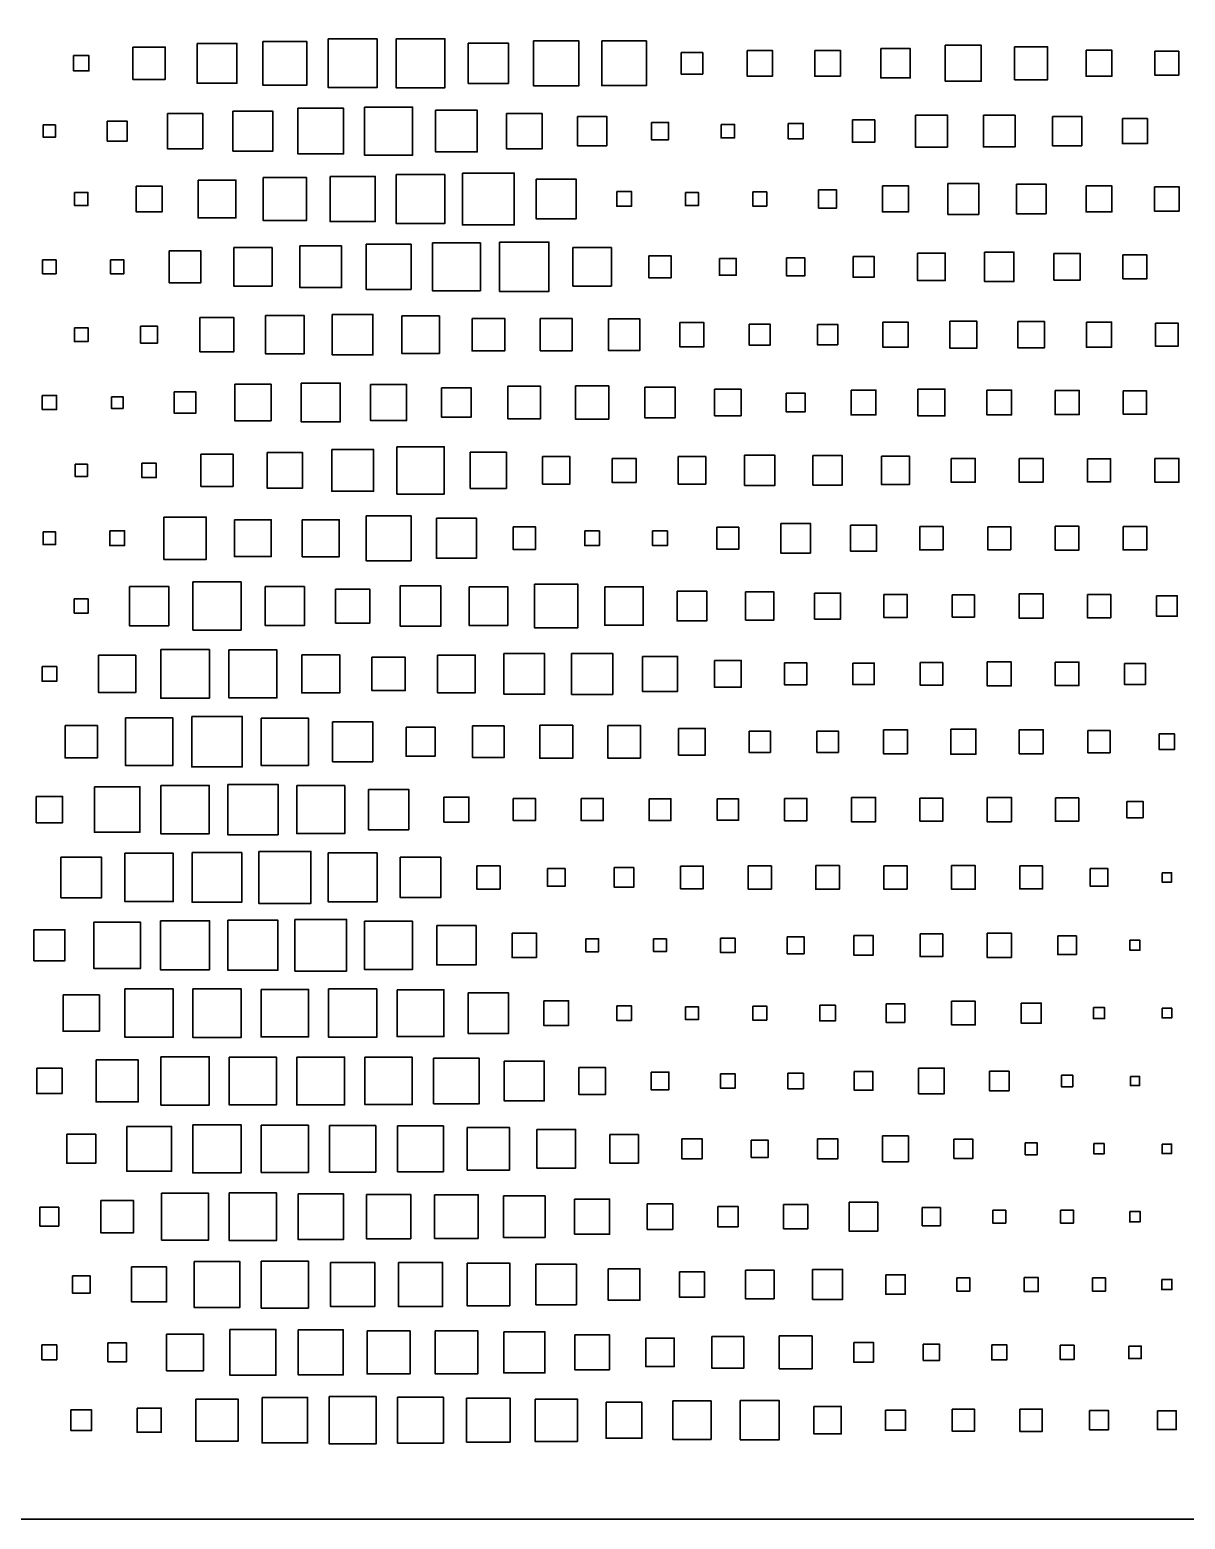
# Model space of a CAD drawing. Header units: inches. Extents: x 0 to 29.7, y -29.7 to 0.
# Drawn here: x 8.19 to 19.67, y -29.7 to -14.9 of the extents above; entities that cross this region are included whole.
import ezdxf

# ---------------------------------------------------------------- set-up
doc = ezdxf.new("R2010")
doc.units = ezdxf.units.IN
doc.header["$MEASUREMENT"] = 0
doc.layers.add('Layer 1', color=7, linetype='Continuous')

# ---------------------------------------------------------------- blocks, each defined once
blk = doc.blocks.new('block 2')
at = {"layer": 'Layer 1', "color": 7, "lineweight": 35}
for points in [[(9.214, -15.075), (9.536, -15.075), (9.536, -15.397), (9.214, -15.397), (9.214, -15.075)], [(9.851, -15.038), (10.247, -15.038), (10.247, -15.434), (9.851, -15.434), (9.851, -15.038)], [(10.505, -15.018), (10.941, -15.018), (10.941, -15.454), (10.505, -15.454), (10.505, -15.018)], [(11.155, -14.994), (11.639, -14.994), (11.639, -15.478), (11.155, -15.478), (11.155, -14.994)], [(11.828, -14.993), (12.314, -14.993), (12.314, -15.479), (11.828, -15.479), (11.828, -14.993)], [(12.545, -15.036), (12.945, -15.036), (12.945, -15.436), (12.545, -15.436), (12.545, -15.036)], [(13.195, -15.012), (13.643, -15.012), (13.643, -15.46), (13.195, -15.46), (13.195, -15.012)], [(13.871, -15.014), (14.315, -15.014), (14.315, -15.458), (13.871, -15.458), (13.871, -15.014)], [(16.643, -15.09), (16.936, -15.09), (16.936, -15.382), (16.643, -15.382), (16.643, -15.09)], [(17.284, -15.057), (17.642, -15.057), (17.642, -15.415), (17.284, -15.415), (17.284, -15.057)], [(17.973, -15.072), (18.301, -15.072), (18.301, -15.4), (17.973, -15.4), (17.973, -15.072)], [(8.625, -15.16), (8.777, -15.16), (8.777, -15.312), (8.625, -15.312), (8.625, -15.16)], [(14.66, -15.129), (14.874, -15.129), (14.874, -15.343), (14.66, -15.343), (14.66, -15.129)], [(15.315, -15.109), (15.568, -15.109), (15.568, -15.363), (15.315, -15.363), (15.315, -15.109)], [(15.987, -15.108), (16.243, -15.108), (16.243, -15.364), (15.987, -15.364), (15.987, -15.108)], [(18.682, -15.107), (18.94, -15.107), (18.94, -15.365), (18.682, -15.365), (18.682, -15.107)], [(19.366, -15.117), (19.604, -15.117), (19.604, -15.355), (19.366, -15.355), (19.366, -15.117)], [(10.853, -15.683), (11.307, -15.683), (11.307, -16.137), (10.853, -16.137), (10.853, -15.683)], [(11.515, -15.671), (11.993, -15.671), (11.993, -16.149), (11.515, -16.149), (11.515, -15.671)], [(8.959, -15.811), (9.157, -15.811), (9.157, -16.009), (8.959, -16.009), (8.959, -15.811)], [(9.556, -15.734), (9.907, -15.734), (9.907, -16.085), (9.556, -16.085), (9.556, -15.734)], [(10.207, -15.712), (10.604, -15.712), (10.604, -16.108), (10.207, -16.108), (10.207, -15.712)], [(12.221, -15.703), (12.635, -15.703), (12.635, -16.117), (12.221, -16.117), (12.221, -15.703)], [(12.926, -15.734), (13.278, -15.734), (13.278, -16.086), (12.926, -16.086), (12.926, -15.734)], [(13.63, -15.764), (13.921, -15.764), (13.921, -16.055), (13.63, -16.055), (13.63, -15.764)], [(14.364, -15.824), (14.536, -15.824), (14.536, -15.996), (14.364, -15.996), (14.364, -15.824)], [(16.361, -15.799), (16.583, -15.799), (16.583, -16.021), (16.361, -16.021), (16.361, -15.799)], [(16.987, -15.751), (17.305, -15.751), (17.305, -16.069), (16.987, -16.069), (16.987, -15.751)], [(17.663, -15.753), (17.977, -15.753), (17.977, -16.067), (17.663, -16.067), (17.663, -15.753)], [(18.348, -15.764), (18.64, -15.764), (18.64, -16.056), (18.348, -16.056), (18.348, -15.764)], [(19.044, -15.786), (19.292, -15.786), (19.292, -16.034), (19.044, -16.034), (19.044, -15.786)], [(8.323, -15.849), (8.444, -15.849), (8.444, -15.971), (8.323, -15.971), (8.323, -15.849)], [(15.057, -15.843), (15.191, -15.843), (15.191, -15.977), (15.057, -15.977), (15.057, -15.843)], [(15.723, -15.834), (15.873, -15.834), (15.873, -15.985), (15.723, -15.985), (15.723, -15.834)], [(9.861, -16.396), (10.237, -16.396), (10.237, -16.772), (9.861, -16.772), (9.861, -16.396)], [(10.509, -16.37), (10.937, -16.37), (10.937, -16.798), (10.509, -16.798), (10.509, -16.37)], [(11.173, -16.36), (11.621, -16.36), (11.621, -16.808), (11.173, -16.808), (11.173, -16.36)], [(11.829, -16.342), (12.313, -16.342), (12.313, -16.826), (11.829, -16.826), (11.829, -16.342)], [(12.487, -16.326), (13.003, -16.326), (13.003, -16.842), (12.487, -16.842), (12.487, -16.326)], [(13.221, -16.386), (13.617, -16.386), (13.617, -16.782), (13.221, -16.782), (13.221, -16.386)], [(8.635, -16.518), (8.767, -16.518), (8.767, -16.65), (8.635, -16.65), (8.635, -16.518)], [(9.247, -16.456), (9.503, -16.456), (9.503, -16.712), (9.247, -16.712), (9.247, -16.456)], [(14.02, -16.51), (14.167, -16.51), (14.167, -16.657), (14.02, -16.657), (14.02, -16.51)], [(14.702, -16.519), (14.832, -16.519), (14.832, -16.649), (14.702, -16.649), (14.702, -16.519)], [(15.371, -16.514), (15.511, -16.514), (15.511, -16.654), (15.371, -16.654), (15.371, -16.514)], [(16.025, -16.494), (16.205, -16.494), (16.205, -16.674), (16.025, -16.674), (16.025, -16.494)], [(16.66, -16.454), (16.919, -16.454), (16.919, -16.713), (16.66, -16.713), (16.66, -16.454)], [(17.31, -16.431), (17.616, -16.431), (17.616, -16.737), (17.31, -16.737), (17.31, -16.431)], [(17.99, -16.436), (18.285, -16.436), (18.285, -16.731), (17.99, -16.731), (17.99, -16.436)], [(18.683, -16.455), (18.94, -16.455), (18.94, -16.713), (18.683, -16.713), (18.683, -16.455)], [(19.363, -16.462), (19.607, -16.462), (19.607, -16.706), (19.363, -16.706), (19.363, -16.462)], [(12.857, -17.013), (13.347, -17.013), (13.347, -17.503), (12.857, -17.503), (12.857, -17.013)], [(9.574, -17.1), (9.89, -17.1), (9.89, -17.416), (9.574, -17.416), (9.574, -17.1)], [(10.215, -17.067), (10.597, -17.067), (10.597, -17.449), (10.215, -17.449), (10.215, -17.067)], [(10.873, -17.051), (11.287, -17.051), (11.287, -17.465), (10.873, -17.465), (10.873, -17.051)], [(11.53, -17.034), (11.978, -17.034), (11.978, -17.482), (11.53, -17.482), (11.53, -17.034)], [(12.19, -17.02), (12.666, -17.02), (12.666, -17.496), (12.19, -17.496), (12.19, -17.02)], [(13.585, -17.067), (13.967, -17.067), (13.967, -17.449), (13.585, -17.449), (13.585, -17.067)], [(14.34, -17.148), (14.56, -17.148), (14.56, -17.368), (14.34, -17.368), (14.34, -17.148)], [(16.368, -17.154), (16.576, -17.154), (16.576, -17.362), (16.368, -17.362), (16.368, -17.154)], [(17.009, -17.121), (17.283, -17.121), (17.283, -17.395), (17.009, -17.395), (17.009, -17.121)], [(17.674, -17.112), (17.966, -17.112), (17.966, -17.404), (17.674, -17.404), (17.674, -17.112)], [(18.363, -17.127), (18.625, -17.127), (18.625, -17.389), (18.363, -17.389), (18.363, -17.127)], [(19.049, -17.139), (19.287, -17.139), (19.287, -17.377), (19.049, -17.377), (19.049, -17.139)], [(8.316, -17.19), (8.451, -17.19), (8.451, -17.326), (8.316, -17.326), (8.316, -17.19)], [(8.99, -17.19), (9.125, -17.19), (9.125, -17.326), (8.99, -17.326), (8.99, -17.19)], [(15.04, -17.174), (15.208, -17.174), (15.208, -17.342), (15.04, -17.342), (15.04, -17.174)], [(15.708, -17.168), (15.888, -17.168), (15.888, -17.348), (15.708, -17.348), (15.708, -17.168)], [(10.532, -17.741), (10.914, -17.741), (10.914, -18.123), (10.532, -18.123), (10.532, -17.741)], [(11.195, -17.73), (11.599, -17.73), (11.599, -18.134), (11.195, -18.134), (11.195, -17.73)], [(11.884, -17.745), (12.258, -17.745), (12.258, -18.119), (11.884, -18.119), (11.884, -17.745)], [(8.633, -17.864), (8.769, -17.864), (8.769, -18), (8.633, -18), (8.633, -17.864)], [(9.291, -17.848), (9.459, -17.848), (9.459, -18.016), (9.291, -18.016), (9.291, -17.848)], [(9.88, -17.763), (10.218, -17.763), (10.218, -18.101), (9.88, -18.101), (9.88, -17.763)], [(12.583, -17.77), (12.907, -17.77), (12.907, -18.094), (12.583, -18.094), (12.583, -17.77)], [(13.26, -17.773), (13.578, -17.773), (13.578, -18.091), (13.26, -18.091), (13.26, -17.773)], [(13.937, -17.775), (14.25, -17.775), (14.25, -18.088), (13.937, -18.088), (13.937, -17.775)], [(14.647, -17.812), (14.887, -17.812), (14.887, -18.052), (14.647, -18.052), (14.647, -17.812)], [(15.337, -17.828), (15.545, -17.828), (15.545, -18.036), (15.337, -18.036), (15.337, -17.828)], [(16.014, -17.831), (16.216, -17.831), (16.216, -18.033), (16.014, -18.033), (16.014, -17.831)], [(16.664, -17.807), (16.914, -17.807), (16.914, -18.057), (16.664, -18.057), (16.664, -17.807)], [(17.329, -17.798), (17.598, -17.798), (17.598, -18.066), (17.329, -18.066), (17.329, -17.798)], [(18.006, -17.801), (18.269, -17.801), (18.269, -18.063), (18.006, -18.063), (18.006, -17.801)], [(18.686, -17.807), (18.936, -17.807), (18.936, -18.057), (18.686, -18.057), (18.686, -17.807)], [(19.372, -17.818), (19.599, -17.818), (19.599, -18.046), (19.372, -18.046), (19.372, -17.818)], [(10.225, -18.425), (10.587, -18.425), (10.587, -18.787), (10.225, -18.787), (10.225, -18.425)], [(10.887, -18.413), (11.273, -18.413), (11.273, -18.799), (10.887, -18.799), (10.887, -18.413)], [(11.575, -18.427), (11.933, -18.427), (11.933, -18.785), (11.575, -18.785), (11.575, -18.427)], [(12.281, -18.459), (12.574, -18.459), (12.574, -18.753), (12.281, -18.753), (12.281, -18.459)], [(12.94, -18.444), (13.264, -18.444), (13.264, -18.768), (12.94, -18.768), (12.94, -18.444)], [(13.61, -18.441), (13.941, -18.441), (13.941, -18.771), (13.61, -18.771), (13.61, -18.441)], [(14.298, -18.454), (14.602, -18.454), (14.602, -18.758), (14.298, -18.758), (14.298, -18.454)], [(14.993, -18.475), (15.255, -18.475), (15.255, -18.737), (14.993, -18.737), (14.993, -18.475)], [(16.349, -18.483), (16.595, -18.483), (16.595, -18.729), (16.349, -18.729), (16.349, -18.483)], [(17.012, -18.472), (17.28, -18.472), (17.28, -18.74), (17.012, -18.74), (17.012, -18.472)], [(17.697, -18.483), (17.943, -18.483), (17.943, -18.729), (17.697, -18.729), (17.697, -18.483)], [(18.374, -18.486), (18.614, -18.486), (18.614, -18.726), (18.374, -18.726), (18.374, -18.486)], [(19.052, -18.49), (19.284, -18.49), (19.284, -18.722), (19.052, -18.722), (19.052, -18.49)], [(8.313, -18.535), (8.455, -18.535), (8.455, -18.677), (8.313, -18.677), (8.313, -18.535)], [(9, -18.548), (9.116, -18.548), (9.116, -18.664), (9, -18.664), (9, -18.548)], [(9.625, -18.499), (9.839, -18.499), (9.839, -18.713), (9.625, -18.713), (9.625, -18.499)], [(15.704, -18.512), (15.892, -18.512), (15.892, -18.7), (15.704, -18.7), (15.704, -18.512)], [(11.189, -19.072), (11.605, -19.072), (11.605, -19.488), (11.189, -19.488), (11.189, -19.072)], [(11.836, -19.045), (12.306, -19.045), (12.306, -19.515), (11.836, -19.515), (11.836, -19.045)], [(8.64, -19.219), (8.762, -19.219), (8.762, -19.341), (8.64, -19.341), (8.64, -19.219)], [(9.304, -19.209), (9.446, -19.209), (9.446, -19.351), (9.304, -19.351), (9.304, -19.209)], [(9.889, -19.12), (10.209, -19.12), (10.209, -19.44), (9.889, -19.44), (9.889, -19.12)], [(10.547, -19.104), (10.899, -19.104), (10.899, -19.456), (10.547, -19.456), (10.547, -19.104)], [(12.565, -19.1), (12.925, -19.1), (12.925, -19.46), (12.565, -19.46), (12.565, -19.1)], [(13.283, -19.144), (13.555, -19.144), (13.555, -19.416), (13.283, -19.416), (13.283, -19.144)], [(13.974, -19.161), (14.213, -19.161), (14.213, -19.4), (13.974, -19.4), (13.974, -19.161)], [(14.631, -19.143), (14.904, -19.143), (14.904, -19.417), (14.631, -19.417), (14.631, -19.143)], [(15.291, -19.13), (15.591, -19.13), (15.591, -19.43), (15.291, -19.43), (15.291, -19.13)], [(15.969, -19.134), (16.261, -19.134), (16.261, -19.426), (15.969, -19.426), (15.969, -19.134)], [(16.65, -19.14), (16.929, -19.14), (16.929, -19.42), (16.65, -19.42), (16.65, -19.14)], [(17.344, -19.161), (17.582, -19.161), (17.582, -19.399), (17.344, -19.399), (17.344, -19.161)], [(18.019, -19.162), (18.255, -19.162), (18.255, -19.398), (18.019, -19.398), (18.019, -19.162)], [(18.696, -19.165), (18.926, -19.165), (18.926, -19.395), (18.696, -19.395), (18.696, -19.165)], [(19.366, -19.161), (19.605, -19.161), (19.605, -19.399), (19.366, -19.399), (19.366, -19.161)], [(9.522, -19.744), (9.942, -19.744), (9.942, -20.164), (9.522, -20.164), (9.522, -19.744)], [(10.223, -19.771), (10.589, -19.771), (10.589, -20.137), (10.223, -20.137), (10.223, -19.771)], [(10.896, -19.771), (11.263, -19.771), (11.263, -20.138), (10.896, -20.138), (10.896, -19.771)], [(11.53, -19.731), (11.977, -19.731), (11.977, -20.178), (11.53, -20.178), (11.53, -19.731)], [(12.229, -19.755), (12.627, -19.755), (12.627, -20.153), (12.229, -20.153), (12.229, -19.755)], [(15.65, -19.807), (15.945, -19.807), (15.945, -20.102), (15.65, -20.102), (15.65, -19.807)], [(16.343, -19.825), (16.601, -19.825), (16.601, -20.083), (16.343, -20.083), (16.343, -19.825)], [(8.321, -19.891), (8.446, -19.891), (8.446, -20.017), (8.321, -20.017), (8.321, -19.891)], [(8.984, -19.88), (9.132, -19.88), (9.132, -20.028), (8.984, -20.028), (8.984, -19.88)], [(12.99, -19.842), (13.214, -19.842), (13.214, -20.066), (12.99, -20.066), (12.99, -19.842)], [(13.703, -19.881), (13.849, -19.881), (13.849, -20.027), (13.703, -20.027), (13.703, -19.881)], [(14.377, -19.881), (14.523, -19.881), (14.523, -20.027), (14.377, -20.027), (14.377, -19.881)], [(15.015, -19.845), (15.233, -19.845), (15.233, -20.063), (15.015, -20.063), (15.015, -19.845)], [(17.03, -19.838), (17.262, -19.838), (17.262, -20.07), (17.03, -20.07), (17.03, -19.838)], [(17.706, -19.84), (17.934, -19.84), (17.934, -20.068), (17.706, -20.068), (17.706, -19.84)], [(18.376, -19.836), (18.612, -19.836), (18.612, -20.072), (18.376, -20.072), (18.376, -19.836)], [(19.051, -19.837), (19.285, -19.837), (19.285, -20.071), (19.051, -20.071), (19.051, -19.837)], [(9.81, -20.389), (10.288, -20.389), (10.288, -20.867), (9.81, -20.867), (9.81, -20.389)], [(13.203, -20.412), (13.635, -20.412), (13.635, -20.844), (13.203, -20.844), (13.203, -20.412)], [(8.631, -20.558), (8.771, -20.558), (8.771, -20.698), (8.631, -20.698), (8.631, -20.558)], [(9.18, -20.433), (9.57, -20.433), (9.57, -20.823), (9.18, -20.823), (9.18, -20.433)], [(10.529, -20.434), (10.917, -20.434), (10.917, -20.822), (10.529, -20.822), (10.529, -20.434)], [(11.228, -20.459), (11.566, -20.459), (11.566, -20.797), (11.228, -20.797), (11.228, -20.459)], [(11.87, -20.427), (12.272, -20.427), (12.272, -20.829), (11.87, -20.829), (11.87, -20.427)], [(12.554, -20.437), (12.937, -20.437), (12.937, -20.82), (12.554, -20.82), (12.554, -20.437)], [(13.902, -20.437), (14.284, -20.437), (14.284, -20.819), (13.902, -20.819), (13.902, -20.437)], [(14.62, -20.481), (14.914, -20.481), (14.914, -20.775), (14.62, -20.775), (14.62, -20.481)], [(15.301, -20.488), (15.581, -20.488), (15.581, -20.768), (15.301, -20.768), (15.301, -20.488)], [(15.986, -20.499), (16.244, -20.499), (16.244, -20.757), (15.986, -20.757), (15.986, -20.499)], [(16.675, -20.513), (16.904, -20.513), (16.904, -20.743), (16.675, -20.743), (16.675, -20.513)], [(17.353, -20.518), (17.573, -20.518), (17.573, -20.738), (17.353, -20.738), (17.353, -20.518)], [(18.017, -20.508), (18.257, -20.508), (18.257, -20.748), (18.017, -20.748), (18.017, -20.508)], [(18.696, -20.513), (18.927, -20.513), (18.927, -20.744), (18.696, -20.744), (18.696, -20.513)], [(19.383, -20.526), (19.588, -20.526), (19.588, -20.73), (19.383, -20.73), (19.383, -20.526)], [(8.873, -21.117), (9.243, -21.117), (9.243, -21.487), (8.873, -21.487), (8.873, -21.117)], [(9.49, -21.06), (9.974, -21.06), (9.974, -21.544), (9.49, -21.544), (9.49, -21.06)], [(10.168, -21.064), (10.644, -21.064), (10.644, -21.54), (10.168, -21.54), (10.168, -21.064)], [(10.891, -21.114), (11.268, -21.114), (11.268, -21.491), (10.891, -21.491), (10.891, -21.114)], [(11.588, -21.136), (11.92, -21.136), (11.92, -21.468), (11.588, -21.468), (11.588, -21.136)], [(12.241, -21.116), (12.614, -21.116), (12.614, -21.489), (12.241, -21.489), (12.241, -21.116)], [(12.9, -21.1), (13.304, -21.1), (13.304, -21.504), (12.9, -21.504), (12.9, -21.1)], [(13.572, -21.098), (13.98, -21.098), (13.98, -21.506), (13.572, -21.506), (13.572, -21.098)], [(14.276, -21.128), (14.624, -21.128), (14.624, -21.476), (14.276, -21.476), (14.276, -21.128)], [(8.311, -21.229), (8.457, -21.229), (8.457, -21.375), (8.311, -21.375), (8.311, -21.229)], [(14.991, -21.169), (15.257, -21.169), (15.257, -21.435), (14.991, -21.435), (14.991, -21.169)], [(15.688, -21.192), (15.908, -21.192), (15.908, -21.412), (15.688, -21.412), (15.688, -21.192)], [(16.365, -21.195), (16.579, -21.195), (16.579, -21.409), (16.365, -21.409), (16.365, -21.195)], [(17.034, -21.19), (17.258, -21.19), (17.258, -21.414), (17.034, -21.414), (17.034, -21.19)], [(17.701, -21.183), (17.939, -21.183), (17.939, -21.421), (17.701, -21.421), (17.701, -21.183)], [(18.377, -21.185), (18.611, -21.185), (18.611, -21.419), (18.377, -21.419), (18.377, -21.185)], [(19.064, -21.198), (19.272, -21.198), (19.272, -21.406), (19.064, -21.406), (19.064, -21.198)], [(9.139, -21.74), (9.611, -21.74), (9.611, -22.212), (9.139, -22.212), (9.139, -21.74)], [(9.798, -21.725), (10.3, -21.725), (10.3, -22.227), (9.798, -22.227), (9.798, -21.725)], [(10.488, -21.741), (10.958, -21.741), (10.958, -22.211), (10.488, -22.211), (10.488, -21.741)], [(8.541, -21.816), (8.861, -21.816), (8.861, -22.136), (8.541, -22.136), (8.541, -21.816)], [(11.198, -21.777), (11.596, -21.777), (11.596, -22.175), (11.198, -22.175), (11.198, -21.777)], [(11.927, -21.832), (12.215, -21.832), (12.215, -22.12), (11.927, -22.12), (11.927, -21.832)], [(12.588, -21.819), (12.902, -21.819), (12.902, -22.133), (12.588, -22.133), (12.588, -21.819)], [(13.255, -21.812), (13.583, -21.812), (13.583, -22.14), (13.255, -22.14), (13.255, -21.812)], [(13.931, -21.814), (14.255, -21.814), (14.255, -22.138), (13.931, -22.138), (13.931, -21.814)], [(14.635, -21.844), (14.899, -21.844), (14.899, -22.108), (14.635, -22.108), (14.635, -21.844)], [(15.335, -21.87), (15.547, -21.87), (15.547, -22.082), (15.335, -22.082), (15.335, -21.87)], [(16.009, -21.87), (16.222, -21.87), (16.222, -22.083), (16.009, -22.083), (16.009, -21.87)], [(16.67, -21.857), (16.908, -21.857), (16.908, -22.095), (16.67, -22.095), (16.67, -21.857)], [(17.338, -21.851), (17.588, -21.851), (17.588, -22.101), (17.338, -22.101), (17.338, -21.851)], [(18.018, -21.857), (18.257, -21.857), (18.257, -22.095), (18.018, -22.095), (18.018, -21.857)], [(18.701, -21.866), (18.921, -21.866), (18.921, -22.086), (18.701, -22.086), (18.701, -21.866)], [(19.408, -21.899), (19.562, -21.899), (19.562, -22.053), (19.408, -22.053), (19.408, -21.899)], [(8.831, -22.424), (9.284, -22.424), (9.284, -22.876), (8.831, -22.876), (8.831, -22.424)], [(9.491, -22.41), (9.972, -22.41), (9.972, -22.891), (9.491, -22.891), (9.491, -22.41)], [(10.156, -22.4), (10.656, -22.4), (10.656, -22.9), (10.156, -22.9), (10.156, -22.4)], [(10.841, -22.411), (11.319, -22.411), (11.319, -22.889), (10.841, -22.889), (10.841, -22.411)], [(11.553, -22.45), (11.954, -22.45), (11.954, -22.851), (11.553, -22.851), (11.553, -22.45)], [(8.253, -22.519), (8.515, -22.519), (8.515, -22.781), (8.253, -22.781), (8.253, -22.519)], [(12.304, -22.526), (12.552, -22.526), (12.552, -22.774), (12.304, -22.774), (12.304, -22.526)], [(12.992, -22.54), (13.212, -22.54), (13.212, -22.76), (12.992, -22.76), (12.992, -22.54)], [(13.666, -22.54), (13.886, -22.54), (13.886, -22.76), (13.666, -22.76), (13.666, -22.54)], [(14.341, -22.542), (14.558, -22.542), (14.558, -22.759), (14.341, -22.759), (14.341, -22.542)], [(15.018, -22.544), (15.23, -22.544), (15.23, -22.756), (15.018, -22.756), (15.018, -22.544)], [(15.687, -22.539), (15.909, -22.539), (15.909, -22.761), (15.687, -22.761), (15.687, -22.539)], [(16.351, -22.53), (16.592, -22.53), (16.592, -22.771), (16.351, -22.771), (16.351, -22.53)], [(17.032, -22.537), (17.26, -22.537), (17.26, -22.764), (17.032, -22.764), (17.032, -22.537)], [(17.699, -22.529), (17.941, -22.529), (17.941, -22.771), (17.699, -22.771), (17.699, -22.529)], [(18.378, -22.535), (18.61, -22.535), (18.61, -22.766), (18.378, -22.766), (18.378, -22.535)], [(19.087, -22.569), (19.249, -22.569), (19.249, -22.731), (19.087, -22.731), (19.087, -22.569)], [(9.802, -23.077), (10.296, -23.077), (10.296, -23.571), (9.802, -23.571), (9.802, -23.077)], [(10.464, -23.065), (10.982, -23.065), (10.982, -23.583), (10.464, -23.583), (10.464, -23.065)], [(11.154, -23.081), (11.64, -23.081), (11.64, -23.567), (11.154, -23.567), (11.154, -23.081)], [(8.499, -23.123), (8.903, -23.123), (8.903, -23.526), (8.499, -23.526), (8.499, -23.123)], [(9.135, -23.084), (9.615, -23.084), (9.615, -23.564), (9.135, -23.564), (9.135, -23.084)], [(11.87, -23.123), (12.272, -23.123), (12.272, -23.525), (11.87, -23.525), (11.87, -23.123)], [(12.63, -23.209), (12.861, -23.209), (12.861, -23.44), (12.63, -23.44), (12.63, -23.209)], [(13.996, -23.227), (14.19, -23.227), (14.19, -23.421), (13.996, -23.421), (13.996, -23.227)], [(14.654, -23.211), (14.88, -23.211), (14.88, -23.437), (14.654, -23.437), (14.654, -23.211)], [(15.326, -23.209), (15.557, -23.209), (15.557, -23.44), (15.326, -23.44), (15.326, -23.209)], [(15.998, -23.207), (16.232, -23.207), (16.232, -23.441), (15.998, -23.441), (15.998, -23.207)], [(16.673, -23.208), (16.905, -23.208), (16.905, -23.44), (16.673, -23.44), (16.673, -23.208)], [(17.346, -23.207), (17.581, -23.207), (17.581, -23.442), (17.346, -23.442), (17.346, -23.207)], [(18.023, -23.21), (18.251, -23.21), (18.251, -23.438), (18.023, -23.438), (18.023, -23.21)], [(13.331, -23.236), (13.507, -23.236), (13.507, -23.412), (13.331, -23.412), (13.331, -23.236)], [(18.724, -23.237), (18.899, -23.237), (18.899, -23.412), (18.724, -23.412), (18.724, -23.237)], [(19.438, -23.277), (19.532, -23.277), (19.532, -23.371), (19.438, -23.371), (19.438, -23.277)], [(8.827, -23.767), (9.289, -23.767), (9.289, -24.229), (8.827, -24.229), (8.827, -23.767)], [(9.488, -23.754), (9.976, -23.754), (9.976, -24.242), (9.488, -24.242), (9.488, -23.754)], [(10.157, -23.749), (10.655, -23.749), (10.655, -24.247), (10.157, -24.247), (10.157, -23.749)], [(10.824, -23.742), (11.336, -23.742), (11.336, -24.254), (10.824, -24.254), (10.824, -23.742)], [(11.514, -23.759), (11.993, -23.759), (11.993, -24.238), (11.514, -24.238), (11.514, -23.759)], [(12.233, -23.803), (12.623, -23.803), (12.623, -24.193), (12.233, -24.193), (12.233, -23.803)], [(8.23, -23.844), (8.538, -23.844), (8.538, -24.152), (8.23, -24.152), (8.23, -23.844)], [(12.981, -23.877), (13.223, -23.877), (13.223, -24.12), (12.981, -24.12), (12.981, -23.877)], [(13.712, -23.934), (13.84, -23.934), (13.84, -24.063), (13.712, -24.063), (13.712, -23.934)], [(14.387, -23.935), (14.513, -23.935), (14.513, -24.061), (14.387, -24.061), (14.387, -23.935)], [(15.052, -23.927), (15.196, -23.927), (15.196, -24.07), (15.052, -24.07), (15.052, -23.927)], [(15.714, -23.914), (15.882, -23.914), (15.882, -24.082), (15.714, -24.082), (15.714, -23.914)], [(16.375, -23.902), (16.569, -23.902), (16.569, -24.095), (16.375, -24.095), (16.375, -23.902)], [(17.033, -23.885), (17.259, -23.885), (17.259, -24.111), (17.033, -24.111), (17.033, -23.885)], [(17.699, -23.877), (17.941, -23.877), (17.941, -24.119), (17.699, -24.119), (17.699, -23.877)], [(18.401, -23.905), (18.587, -23.905), (18.587, -24.091), (18.401, -24.091), (18.401, -23.905)], [(19.118, -23.948), (19.218, -23.948), (19.218, -24.048), (19.118, -24.048), (19.118, -23.948)], [(8.52, -24.491), (8.882, -24.491), (8.882, -24.853), (8.52, -24.853), (8.52, -24.491)], [(9.135, -24.432), (9.615, -24.432), (9.615, -24.912), (9.135, -24.912), (9.135, -24.432)], [(9.808, -24.431), (10.29, -24.431), (10.29, -24.913), (9.808, -24.913), (9.808, -24.431)], [(10.487, -24.436), (10.959, -24.436), (10.959, -24.908), (10.487, -24.908), (10.487, -24.436)], [(11.157, -24.432), (11.637, -24.432), (11.637, -24.912), (11.157, -24.912), (11.157, -24.432)], [(11.839, -24.44), (12.304, -24.44), (12.304, -24.905), (11.839, -24.905), (11.839, -24.44)], [(12.544, -24.471), (12.946, -24.471), (12.946, -24.873), (12.544, -24.873), (12.544, -24.471)], [(13.296, -24.549), (13.542, -24.549), (13.542, -24.795), (13.296, -24.795), (13.296, -24.549)], [(17.346, -24.555), (17.581, -24.555), (17.581, -24.79), (17.346, -24.79), (17.346, -24.555)], [(14.02, -24.599), (14.166, -24.599), (14.166, -24.745), (14.02, -24.745), (14.02, -24.599)], [(14.704, -24.609), (14.831, -24.609), (14.831, -24.736), (14.704, -24.736), (14.704, -24.609)], [(15.372, -24.603), (15.51, -24.603), (15.51, -24.741), (15.372, -24.741), (15.372, -24.603)], [(16.037, -24.594), (16.193, -24.594), (16.193, -24.75), (16.037, -24.75), (16.037, -24.594)], [(16.696, -24.579), (16.882, -24.579), (16.882, -24.765), (16.696, -24.765), (16.696, -24.579)], [(18.038, -24.573), (18.237, -24.573), (18.237, -24.772), (18.038, -24.772), (18.038, -24.573)], [(18.756, -24.617), (18.866, -24.617), (18.866, -24.727), (18.756, -24.727), (18.756, -24.617)], [(19.437, -24.624), (19.533, -24.624), (19.533, -24.72), (19.437, -24.72), (19.437, -24.624)], [(8.849, -25.137), (9.267, -25.137), (9.267, -25.555), (8.849, -25.555), (8.849, -25.137)], [(9.492, -25.106), (9.972, -25.106), (9.972, -25.586), (9.492, -25.586), (9.492, -25.106)], [(10.17, -25.11), (10.642, -25.11), (10.642, -25.582), (10.17, -25.582), (10.17, -25.11)], [(10.842, -25.109), (11.317, -25.109), (11.317, -25.584), (10.842, -25.584), (10.842, -25.109)], [(11.519, -25.111), (11.989, -25.111), (11.989, -25.581), (11.519, -25.581), (11.519, -25.111)], [(12.201, -25.12), (12.655, -25.12), (12.655, -25.573), (12.201, -25.573), (12.201, -25.12)], [(12.903, -25.148), (13.301, -25.148), (13.301, -25.545), (12.903, -25.545), (12.903, -25.148)], [(8.258, -25.22), (8.51, -25.22), (8.51, -25.472), (8.258, -25.472), (8.258, -25.22)], [(13.643, -25.213), (13.909, -25.213), (13.909, -25.479), (13.643, -25.479), (13.643, -25.213)], [(14.362, -25.258), (14.538, -25.258), (14.538, -25.434), (14.362, -25.434), (14.362, -25.258)], [(15.052, -25.275), (15.196, -25.275), (15.196, -25.418), (15.052, -25.418), (15.052, -25.275)], [(15.721, -25.269), (15.875, -25.269), (15.875, -25.423), (15.721, -25.423), (15.721, -25.269)], [(16.379, -25.253), (16.565, -25.253), (16.565, -25.439), (16.379, -25.439), (16.379, -25.253)], [(17.019, -25.219), (17.273, -25.219), (17.273, -25.473), (17.019, -25.473), (17.019, -25.219)], [(17.723, -25.249), (17.917, -25.249), (17.917, -25.443), (17.723, -25.443), (17.723, -25.249)], [(18.437, -25.289), (18.551, -25.289), (18.551, -25.403), (18.437, -25.403), (18.437, -25.289)], [(19.123, -25.301), (19.214, -25.301), (19.214, -25.392), (19.123, -25.392), (19.123, -25.301)], [(8.557, -25.876), (8.845, -25.876), (8.845, -26.164), (8.557, -26.164), (8.557, -25.876)], [(9.152, -25.797), (9.598, -25.797), (9.598, -26.243), (9.152, -26.243), (9.152, -25.797)], [(9.809, -25.781), (10.289, -25.781), (10.289, -26.26), (9.809, -26.26), (9.809, -25.781)], [(10.489, -25.786), (10.957, -25.786), (10.957, -26.254), (10.489, -26.254), (10.489, -25.786)], [(11.167, -25.79), (11.627, -25.79), (11.627, -26.251), (11.167, -26.251), (11.167, -25.79)], [(11.844, -25.793), (12.298, -25.793), (12.298, -26.248), (11.844, -26.248), (11.844, -25.793)], [(12.535, -25.81), (12.956, -25.81), (12.956, -26.231), (12.535, -26.231), (12.535, -25.81)], [(13.227, -25.828), (13.611, -25.828), (13.611, -26.212), (13.227, -26.212), (13.227, -25.828)], [(13.952, -25.879), (14.235, -25.879), (14.235, -26.162), (13.952, -26.162), (13.952, -25.879)], [(16.661, -25.892), (16.917, -25.892), (16.917, -26.148), (16.661, -26.148), (16.661, -25.892)], [(14.667, -25.92), (14.868, -25.92), (14.868, -26.121), (14.667, -26.121), (14.667, -25.92)], [(15.356, -25.935), (15.526, -25.935), (15.526, -26.105), (15.356, -26.105), (15.356, -25.935)], [(16.015, -25.92), (16.216, -25.92), (16.216, -26.121), (16.015, -26.121), (16.015, -25.92)], [(17.369, -25.926), (17.558, -25.926), (17.558, -26.115), (17.369, -26.115), (17.369, -25.926)], [(18.078, -25.961), (18.197, -25.961), (18.197, -26.08), (18.078, -26.08), (18.078, -25.961)], [(18.76, -25.969), (18.862, -25.969), (18.862, -26.071), (18.76, -26.071), (18.76, -25.969)], [(19.438, -25.973), (19.532, -25.973), (19.532, -26.067), (19.438, -26.067), (19.438, -25.973)], [(9.499, -26.461), (9.965, -26.461), (9.965, -26.927), (9.499, -26.927), (9.499, -26.461)], [(10.169, -26.458), (10.642, -26.458), (10.642, -26.931), (10.169, -26.931), (10.169, -26.458)], [(10.854, -26.468), (11.306, -26.468), (11.306, -26.921), (10.854, -26.921), (10.854, -26.468)], [(11.534, -26.474), (11.974, -26.474), (11.974, -26.914), (11.534, -26.914), (11.534, -26.474)], [(12.211, -26.477), (12.645, -26.477), (12.645, -26.911), (12.211, -26.911), (12.211, -26.477)], [(8.29, -26.6), (8.478, -26.6), (8.478, -26.788), (8.29, -26.788), (8.29, -26.6)], [(8.897, -26.533), (9.219, -26.533), (9.219, -26.855), (8.897, -26.855), (8.897, -26.533)], [(12.895, -26.488), (13.309, -26.488), (13.309, -26.901), (12.895, -26.901), (12.895, -26.488)], [(13.602, -26.52), (13.95, -26.52), (13.95, -26.869), (13.602, -26.869), (13.602, -26.52)], [(14.323, -26.567), (14.577, -26.567), (14.577, -26.821), (14.323, -26.821), (14.323, -26.567)], [(15.023, -26.593), (15.225, -26.593), (15.225, -26.795), (15.023, -26.795), (15.023, -26.593)], [(15.678, -26.574), (15.918, -26.574), (15.918, -26.814), (15.678, -26.814), (15.678, -26.574)], [(16.329, -26.551), (16.615, -26.551), (16.615, -26.837), (16.329, -26.837), (16.329, -26.551)], [(17.056, -26.604), (17.236, -26.604), (17.236, -26.785), (17.056, -26.785), (17.056, -26.604)], [(17.756, -26.63), (17.884, -26.63), (17.884, -26.758), (17.756, -26.758), (17.756, -26.63)], [(18.43, -26.63), (18.558, -26.63), (18.558, -26.758), (18.43, -26.758), (18.43, -26.63)], [(19.117, -26.643), (19.219, -26.643), (19.219, -26.746), (19.117, -26.746), (19.117, -26.643)], [(9.201, -27.194), (9.549, -27.194), (9.549, -27.542), (9.201, -27.542), (9.201, -27.194)], [(9.821, -27.141), (10.277, -27.141), (10.277, -27.596), (9.821, -27.596), (9.821, -27.141)], [(10.489, -27.135), (10.957, -27.135), (10.957, -27.602), (10.489, -27.602), (10.489, -27.135)], [(11.178, -27.149), (11.616, -27.149), (11.616, -27.588), (11.178, -27.588), (11.178, -27.149)], [(11.852, -27.149), (12.29, -27.149), (12.29, -27.588), (11.852, -27.588), (11.852, -27.149)], [(12.533, -27.156), (12.957, -27.156), (12.957, -27.58), (12.533, -27.58), (12.533, -27.156)], [(13.218, -27.167), (13.62, -27.167), (13.62, -27.569), (13.218, -27.569), (13.218, -27.167)], [(13.936, -27.212), (14.25, -27.212), (14.25, -27.525), (13.936, -27.525), (13.936, -27.212)], [(15.966, -27.219), (16.264, -27.219), (16.264, -27.517), (15.966, -27.517), (15.966, -27.219)], [(8.614, -27.281), (8.788, -27.281), (8.788, -27.455), (8.614, -27.455), (8.614, -27.281)], [(14.643, -27.244), (14.891, -27.244), (14.891, -27.493), (14.643, -27.493), (14.643, -27.244)], [(15.299, -27.226), (15.583, -27.226), (15.583, -27.51), (15.299, -27.51), (15.299, -27.226)], [(16.692, -27.271), (16.886, -27.271), (16.886, -27.465), (16.692, -27.465), (16.692, -27.271)], [(17.398, -27.303), (17.529, -27.303), (17.529, -27.434), (17.398, -27.434), (17.398, -27.303)], [(18.068, -27.299), (18.207, -27.299), (18.207, -27.438), (18.068, -27.438), (18.068, -27.299)], [(18.746, -27.303), (18.876, -27.303), (18.876, -27.433), (18.746, -27.433), (18.746, -27.303)], [(19.435, -27.318), (19.535, -27.318), (19.535, -27.418), (19.435, -27.418), (19.435, -27.318)], [(10.178, -27.814), (10.634, -27.814), (10.634, -28.27), (10.178, -28.27), (10.178, -27.814)], [(8.965, -27.949), (9.151, -27.949), (9.151, -28.135), (8.965, -28.135), (8.965, -27.949)], [(9.549, -27.86), (9.915, -27.86), (9.915, -28.225), (9.549, -28.225), (9.549, -27.86)], [(10.856, -27.818), (11.304, -27.818), (11.304, -28.266), (10.856, -28.266), (10.856, -27.818)], [(11.541, -27.829), (11.967, -27.829), (11.967, -28.256), (11.541, -28.256), (11.541, -27.829)], [(12.215, -27.829), (12.641, -27.829), (12.641, -28.255), (12.215, -28.255), (12.215, -27.829)], [(12.898, -27.838), (13.306, -27.838), (13.306, -28.246), (12.898, -28.246), (12.898, -27.838)], [(13.603, -27.869), (13.949, -27.869), (13.949, -28.215), (13.603, -28.215), (13.603, -27.869)], [(14.308, -27.9), (14.592, -27.9), (14.592, -28.184), (14.308, -28.184), (14.308, -27.9)], [(14.966, -27.884), (15.282, -27.884), (15.282, -28.201), (14.966, -28.201), (14.966, -27.884)], [(15.635, -27.879), (15.961, -27.879), (15.961, -28.205), (15.635, -28.205), (15.635, -27.879)], [(16.374, -27.944), (16.57, -27.944), (16.57, -28.14), (16.374, -28.14), (16.374, -27.944)], [(17.065, -27.962), (17.227, -27.962), (17.227, -28.123), (17.065, -28.123), (17.065, -27.962)], [(8.31, -27.969), (8.457, -27.969), (8.457, -28.116), (8.31, -28.116), (8.31, -27.969)], [(17.745, -27.967), (17.895, -27.967), (17.895, -28.117), (17.745, -28.117), (17.745, -27.967)], [(18.424, -27.972), (18.564, -27.972), (18.564, -28.112), (18.424, -28.112), (18.424, -27.972)], [(19.106, -27.98), (19.23, -27.98), (19.23, -28.105), (19.106, -28.105), (19.106, -27.98)], [(9.839, -28.506), (10.259, -28.506), (10.259, -28.926), (9.839, -28.926), (9.839, -28.506)], [(10.497, -28.49), (10.949, -28.49), (10.949, -28.942), (10.497, -28.942), (10.497, -28.49)], [(11.162, -28.482), (11.632, -28.482), (11.632, -28.951), (11.162, -28.951), (11.162, -28.482)], [(11.844, -28.489), (12.298, -28.489), (12.298, -28.943), (11.844, -28.943), (11.844, -28.489)], [(12.528, -28.499), (12.962, -28.499), (12.962, -28.933), (12.528, -28.933), (12.528, -28.499)], [(13.209, -28.506), (13.629, -28.506), (13.629, -28.927), (13.209, -28.927), (13.209, -28.506)], [(13.915, -28.538), (14.271, -28.538), (14.271, -28.895), (13.915, -28.895), (13.915, -28.538)], [(14.576, -28.525), (14.958, -28.525), (14.958, -28.907), (14.576, -28.907), (14.576, -28.525)], [(15.247, -28.522), (15.635, -28.522), (15.635, -28.91), (15.247, -28.91), (15.247, -28.522)], [(8.599, -28.614), (8.803, -28.614), (8.803, -28.819), (8.599, -28.819), (8.599, -28.614)], [(9.255, -28.596), (9.495, -28.596), (9.495, -28.836), (9.255, -28.836), (9.255, -28.596)], [(15.979, -28.58), (16.251, -28.58), (16.251, -28.853), (15.979, -28.853), (15.979, -28.58)], [(16.69, -28.617), (16.889, -28.617), (16.889, -28.816), (16.69, -28.816), (16.69, -28.617)], [(17.353, -28.606), (17.573, -28.606), (17.573, -28.826), (17.353, -28.826), (17.353, -28.606)], [(18.026, -28.606), (18.248, -28.606), (18.248, -28.827), (18.026, -28.827), (18.026, -28.606)], [(18.716, -28.621), (18.907, -28.621), (18.907, -28.812), (18.716, -28.812), (18.716, -28.621)], [(19.392, -28.623), (19.579, -28.623), (19.579, -28.81), (19.392, -28.81), (19.392, -28.623)]]:
    blk.add_lwpolyline(points, dxfattribs=at)

msp = doc.modelspace()

# ---------------------------------------------------------------- linework, layer by layer
at = {"layer": 'Layer 1', "color": 7, "lineweight": 35}
msp.add_lwpolyline([(29.7, -29.7), (0, -29.7), (0, 0), (29.7, 0), (29.7, -29.7)], dxfattribs=at)

# ---------------------------------------------------------------- block references
at = {"layer": 'Layer 1'}
msp.add_blockref('block 2', (0, 0), dxfattribs=at)

doc.saveas('drawing.dxf')
